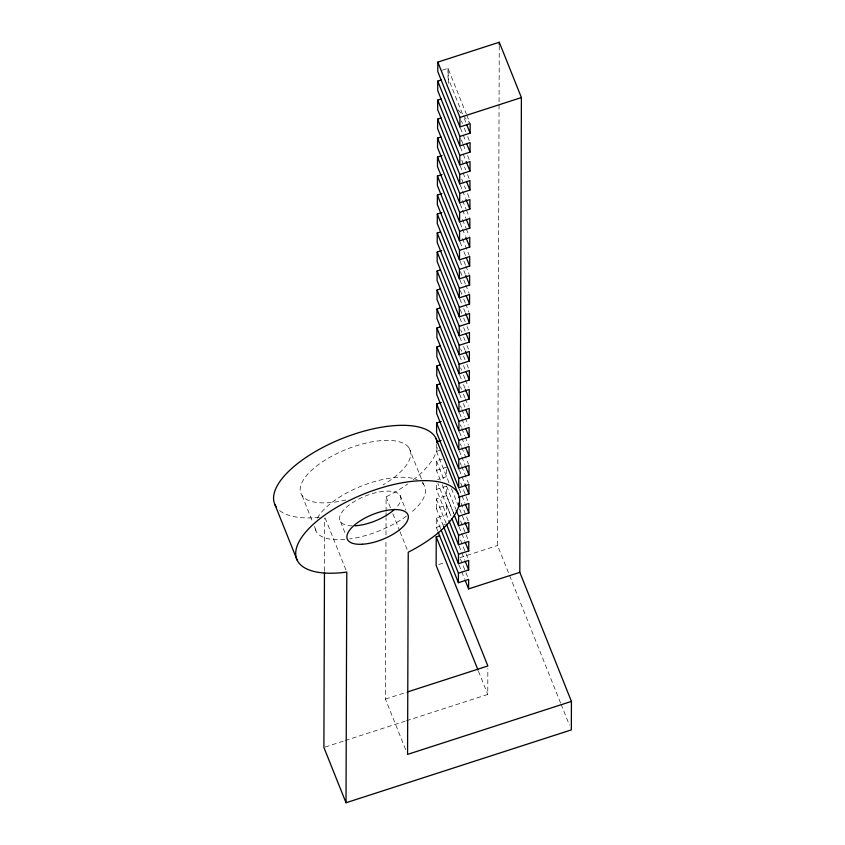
<?xml version="1.0" encoding="UTF-8"?>
<svg xmlns="http://www.w3.org/2000/svg" width="845" height="845" viewBox="0 0 845 845"><rect width="100%" height="100%" fill="white"/><g stroke="black" fill="none" stroke-linecap="round" stroke-linejoin="round"><path stroke-width="0.63" stroke-dasharray="4.22 3.17" d="M324.48 570.808L324.66 518.08M405.632 749.589L385.436 699.079L385.964 540.219M385.985 534.969L386.038 517.9M386.049 516.591L386.059 512.651M386.059 511.331L386.112 496.892L390.274 494.716A87.088 35.701 -21.8 0 0 407.639 484.005M437.71 531.009L436.263 527.407L436.295 517.911L446.54 514.594L446.572 505.099L436.326 508.415L443.065 525.241M436.326 508.415L436.358 498.92L446.604 495.603L446.635 486.107L436.39 489.424L448.42 519.485M436.39 489.424L436.421 481.111M440.308 480.044L436.453 470.433L436.485 460.937L442.178 459.099M449.022 482.706L436.516 451.441L436.548 443.129M446.688 469.493L446.667 476.612L437.562 479.559M406.456 720.743L487.766 694.453L487.85 668.553M560.594 703.029L497.589 545.511L499.258 46.2M442.347 70.146L448.03 68.308L466.313 114.001M436.516 451.441L439.939 450.332M436.453 470.433L446.699 467.116M436.263 527.407L445.368 524.46M438.65 564.576L444.914 562.548M459.965 557.679L497.589 545.511M385.436 699.079L406.667 692.213M325.135 747.033L343.904 740.97M345.151 740.558L405.199 721.144M458.222 109.987L462.49 114.857M463.335 115.828L469.302 122.641M466.789 115.205L469.672 122.419M462.426 113.874L447.998 77.803L448.03 68.308L448.473 85.081M464.349 118.68L465.796 122.293M461.433 120.962L462.395 123.37M464.317 128.176L465.764 131.788M467.686 136.594L469.609 141.411M460.44 128.06L462.849 134.07M463.324 135.274L465.732 141.284M461.37 139.953L462.817 143.565M463.292 144.77L465.701 150.78M467.623 155.586L469.545 160.402M460.377 147.041L462.785 153.061M463.261 154.265L465.669 160.275M461.792 160.149L465.637 169.771M467.56 174.577L469.482 179.393M460.314 166.032L465.606 179.267M461.729 179.14L465.574 188.762M467.496 193.568L469.419 198.374M460.25 185.023L462.173 189.84M462.659 191.044L465.542 198.258M462.627 200.54L465.986 208.958M466.472 210.151L469.355 217.366M460.187 204.015L462.109 208.831M462.595 210.035L465.954 218.454M462.564 219.531L465.922 227.949M466.408 229.143L469.292 236.357M460.124 223.006L462.046 227.823M462.532 229.027L465.415 236.241M462.5 238.522L469.228 255.348M460.06 241.997L461.983 246.814M463.905 251.62L465.827 256.436M463.873 261.116L465.32 264.728M465.796 265.921L469.165 274.34M459.997 260.989L461.919 265.805M463.842 270.611L465.289 274.224M460.451 271.689L461.888 275.301M463.81 280.107L465.257 283.719M465.732 284.913L469.102 293.331M459.933 279.98L461.856 284.797M463.778 289.603L465.225 293.215M460.388 290.68L461.824 294.292M463.747 299.098L465.194 302.711M465.669 303.904L469.038 312.323M459.87 298.972L461.792 303.788M463.715 308.594L465.162 312.206M460.324 309.671L461.761 313.284M463.683 318.09L465.13 321.702M467.053 326.508L468.5 330.11M459.807 317.963L461.729 322.779M463.651 327.585L465.099 331.198M460.736 329.867L461.697 332.275M463.62 337.081L465.067 340.693M466.989 345.499L468.436 349.101M459.743 336.954L461.666 341.771M463.588 346.577L465.035 350.189M460.673 348.858L461.634 351.266M463.556 356.072L465.003 359.685M466.926 364.491L468.373 368.093M459.68 355.946L461.602 360.762M463.525 365.568L464.972 369.18M460.609 367.85L461.571 370.258M463.493 375.064L464.94 378.676M465.415 379.87L468.31 387.084M459.617 374.937L461.539 379.754M463.461 384.559L464.908 388.172M460.546 386.841L461.507 389.249M463.43 394.055L464.877 397.668M465.352 398.861L468.246 406.075M459.553 393.928L461.476 398.745M463.398 403.551L464.845 407.153M460.483 405.832L461.444 408.241M461.93 409.434L464.813 416.648M465.289 417.852L468.183 425.067M459.49 412.92L461.412 417.736M461.898 418.93L464.782 426.144M460.419 424.824L461.381 427.232M461.866 428.426L464.75 435.64M465.225 436.844L468.595 445.262M459.426 431.911L461.349 436.728M461.835 437.921L464.718 445.135M460.356 443.815L461.317 446.223M461.803 447.417L468.531 464.254M561.08 704.255L569.382 725.01M459.363 450.903L461.286 455.719M461.771 456.913L465.13 465.331M460.293 462.806L461.254 465.215M461.74 466.408L468.468 483.245M459.3 469.894L465.067 484.322M460.715 483.002L468.405 502.236M459.236 488.885L465.003 503.314M461.127 503.187L468.341 521.228M451.473 488.642L458.159 505.553M459.648 509.081L464.94 522.305M436.485 460.937L444.66 481.375M446.635 486.107L455.73 509.028M460.588 520.985L468.278 540.219M446.604 495.603L453.818 513.644M459.11 526.868L464.877 541.296M442.231 484.861L453.776 513.718M446.572 505.099L450.903 515.925L437.868 483.53M460.514 539.976L468.214 559.21M459.046 545.859L464.813 560.288M436.358 498.92L445.98 522.971M460.451 558.967L468.151 578.202M458.983 564.851L464.75 579.279M408.948 447.713L423.694 484.597M436.295 517.911L440.625 528.727M478.513 671.321L487.766 694.453M399.949 495.223L405.938 510.2M386.112 496.892L390.443 507.718M392.84 513.728L399.579 530.565M400.055 531.769L408.241 552.207M340.556 521.787L345.172 533.311M325.135 517.964L346.788 572.076M302.056 495.529L312.523 521.703M314.424 526.467L316.812 532.413M437.266 447.565A87.088 35.701 -21.8 0 1 413.353 479.749M319.347 517.393A87.088 35.701 -21.8 0 1 279.272 510.243M352.154 525.865A32.659 13.383 -21.8 0 1 344.802 508.774A32.659 13.383 -21.8 0 1 386.577 491.156A32.659 13.383 -21.8 0 1 396.844 507.021M422.257 482.928A58.78 24.093 -21.8 0 1 410.3 513.179M406.413 516.158A58.78 24.093 -21.8 0 1 349.619 538.952M344.823 539.48A58.78 24.093 -21.8 0 1 314.942 526.382M317.35 518.175A58.78 24.093 -21.8 0 1 362.991 485.463A58.78 24.093 -21.8 0 1 417.134 479.728M345.806 499.986A58.78 24.093 -21.8 0 1 306.122 476.094A58.78 24.093 -21.8 0 1 393.527 440.71A58.78 24.093 -21.8 0 1 383.081 484.882"/><path stroke-width="1.27" d="M324.469 572.128L323.888 747.434L346.017 802.75L571.336 729.89L571.431 701.403L519.812 572.34L521.397 97.566L499.279 42.25L437.826 62.118L437.794 71.614L459.912 126.93L470.158 123.613L470.126 133.109L459.881 136.425L459.849 145.921L470.095 142.604L470.063 152.1L459.817 155.417L459.786 164.912L470.031 161.596L470 171.091L459.754 174.408L459.722 183.904L469.968 180.587L469.936 190.083L459.691 193.399L459.659 202.895L469.904 199.578L469.873 209.074L459.627 212.391L459.595 221.886L469.841 218.57L469.809 228.065L459.564 231.382L459.532 240.878L469.778 237.561L469.746 247.057L459.5 250.373L459.469 259.869L469.714 256.553L469.683 266.048L459.437 269.365L459.405 278.861L469.651 275.544L469.619 285.04L459.374 288.356L459.342 297.852L469.588 294.535L469.556 304.031L459.31 307.348L459.279 316.843L469.524 313.527L469.493 323.022L459.247 326.339L459.215 335.835L469.461 332.518L469.429 342.014L459.184 345.33L459.152 354.826L469.397 351.509L469.366 361.005L459.12 364.322L459.088 373.817L469.334 370.501L469.302 379.996L459.057 383.313L459.025 392.809L469.271 389.492L469.239 398.988L458.993 402.304L458.962 411.8L469.207 408.484L469.176 417.979L458.93 421.296L458.898 430.792L469.144 427.475L469.112 436.971L458.867 440.287L458.835 449.783L469.081 446.466L469.049 455.962L458.803 459.279L458.772 468.774L469.017 465.458L468.986 474.953L458.74 478.27L458.708 487.766L468.954 484.449L468.922 493.945L458.677 497.261M346.017 802.75L346.788 572.076L342.626 572.583A87.088 35.701 -21.8 0 1 313.495 524.111A87.088 35.701 -21.8 0 1 441.924 482.579A87.088 35.701 -21.8 0 1 412.402 550.032L408.241 552.207L407.565 754.395L571.431 701.403M439.653 535.793L436.231 536.902L436.136 565.389L478.027 670.096M441.164 421.475L436.611 422.954L436.58 432.45L458.708 487.766M441.227 402.484L436.675 403.963L436.643 413.458L458.772 468.774M440.161 383.862L436.738 384.971L436.707 394.467L458.835 449.783M440.224 364.871L436.802 365.98L436.77 375.476L458.898 430.792M440.287 345.88L436.865 346.989L436.833 356.484L458.962 411.8M440.351 326.888L436.928 327.997L436.897 337.493L459.025 392.809M440.414 307.897L436.992 309.006L436.96 318.502L459.088 373.817M440.477 288.905L437.055 290.015L437.023 299.51L459.152 354.826M440.541 269.914L437.118 271.023L437.087 280.519L459.215 335.835M441.734 250.564L437.182 252.032L437.15 261.527L459.279 316.843M440.667 231.931L437.245 233.04L437.214 242.536L459.342 297.852M441.861 212.581L437.309 214.049L437.277 223.545L459.405 278.861M441.924 193.589L437.372 195.058L437.34 204.553L459.469 259.869M441.988 174.598L437.446 176.066L437.404 185.562L459.532 240.878M442.051 155.607L437.509 157.075L437.478 166.571L459.595 221.886M440.984 136.985L437.573 138.084L437.541 147.579L459.659 202.895M441.048 117.994L437.636 119.092L437.604 128.588L459.722 183.904M441.111 99.002L437.699 100.101L437.668 109.596L459.786 164.912M441.174 80.011L437.763 81.109L437.731 90.605L459.849 145.921M519.812 572.34L468.605 588.902L468.637 579.406L458.391 582.712L458.423 573.216L441.111 529.931M458.423 573.216L468.669 569.91L468.7 560.415L458.455 563.721L458.486 554.225L446.466 524.164M458.486 554.225L468.732 550.919L468.764 541.423L458.518 544.729L458.55 535.234L451.811 518.407M458.55 535.234L468.795 531.928L468.827 522.432L458.582 525.738L458.613 516.253L456.205 510.232M458.655 503.187L458.645 506.757L468.89 503.44L468.859 512.936L458.613 516.253M459.912 126.93L459.944 117.434L437.826 62.118M499.268 44.88L499.279 42.25M459.944 117.434L521.397 97.566M436.548 441.946L441.101 440.467M407.924 691.812L487.861 665.966L436.231 536.902M466.757 124.701L470.126 133.109M466.693 143.682L470.063 152.1M437.763 81.109L459.881 136.425M466.144 161.479L470 171.091M437.699 100.101L459.817 155.417M466.567 181.664L469.936 190.083M437.636 119.092L459.754 174.408M466.017 199.462L469.873 209.074M437.573 138.084L459.691 193.399M466.44 219.647L469.809 228.065M437.509 157.075L459.627 212.391M465.891 237.445L469.746 247.057M437.446 176.066L459.564 231.382M466.313 257.63L469.683 266.048M437.372 195.058L459.5 250.373M465.764 275.417L469.619 285.04M437.309 214.049L459.437 269.365M466.186 295.613L469.556 304.031M437.245 233.04L459.374 288.356M465.637 313.4L469.493 323.022M437.182 252.032L459.31 307.348M466.06 333.595L469.429 342.014M437.118 271.023L459.247 326.339M465.51 351.383L469.366 361.005M437.055 290.015L459.184 345.33M465.933 371.578L469.302 379.996M436.992 309.006L459.12 364.322M465.384 389.365L469.239 398.988M436.928 327.997L459.057 383.313M465.806 409.561L469.176 417.979M436.865 346.989L458.993 402.304M465.743 428.552L469.112 436.971M436.802 365.98L458.93 421.296M465.679 447.544L469.049 455.962M436.738 384.971L458.867 440.287M465.616 466.535L468.986 474.953M436.675 403.963L458.803 459.279M465.067 484.322L468.922 493.945M436.611 422.954L458.74 478.27M465.489 504.518L468.859 512.936M436.009 438.481L458.138 493.797M464.94 522.305L468.795 531.928M465.363 542.501L468.732 550.919M454.251 514.922L458.582 525.738M448.896 520.689L458.518 544.729M465.299 561.492L468.669 569.91M443.54 526.446L458.455 563.721M465.236 580.483L468.605 588.902M438.185 532.213L458.391 582.712M274.995 504.771L297.113 560.077M276.104 506.736A87.088 35.701 -21.8 0 1 342.806 438.259A87.088 35.701 -21.8 0 1 437.287 442.801M394.604 509.292A32.659 13.383 -21.8 0 1 354.847 525.801M362.22 544.243A32.659 13.383 -21.8 0 0 408.357 517.003A32.659 13.383 -21.8 0 0 362.304 519.569A32.659 13.383 -21.8 0 0 362.22 544.243"/></g></svg>
